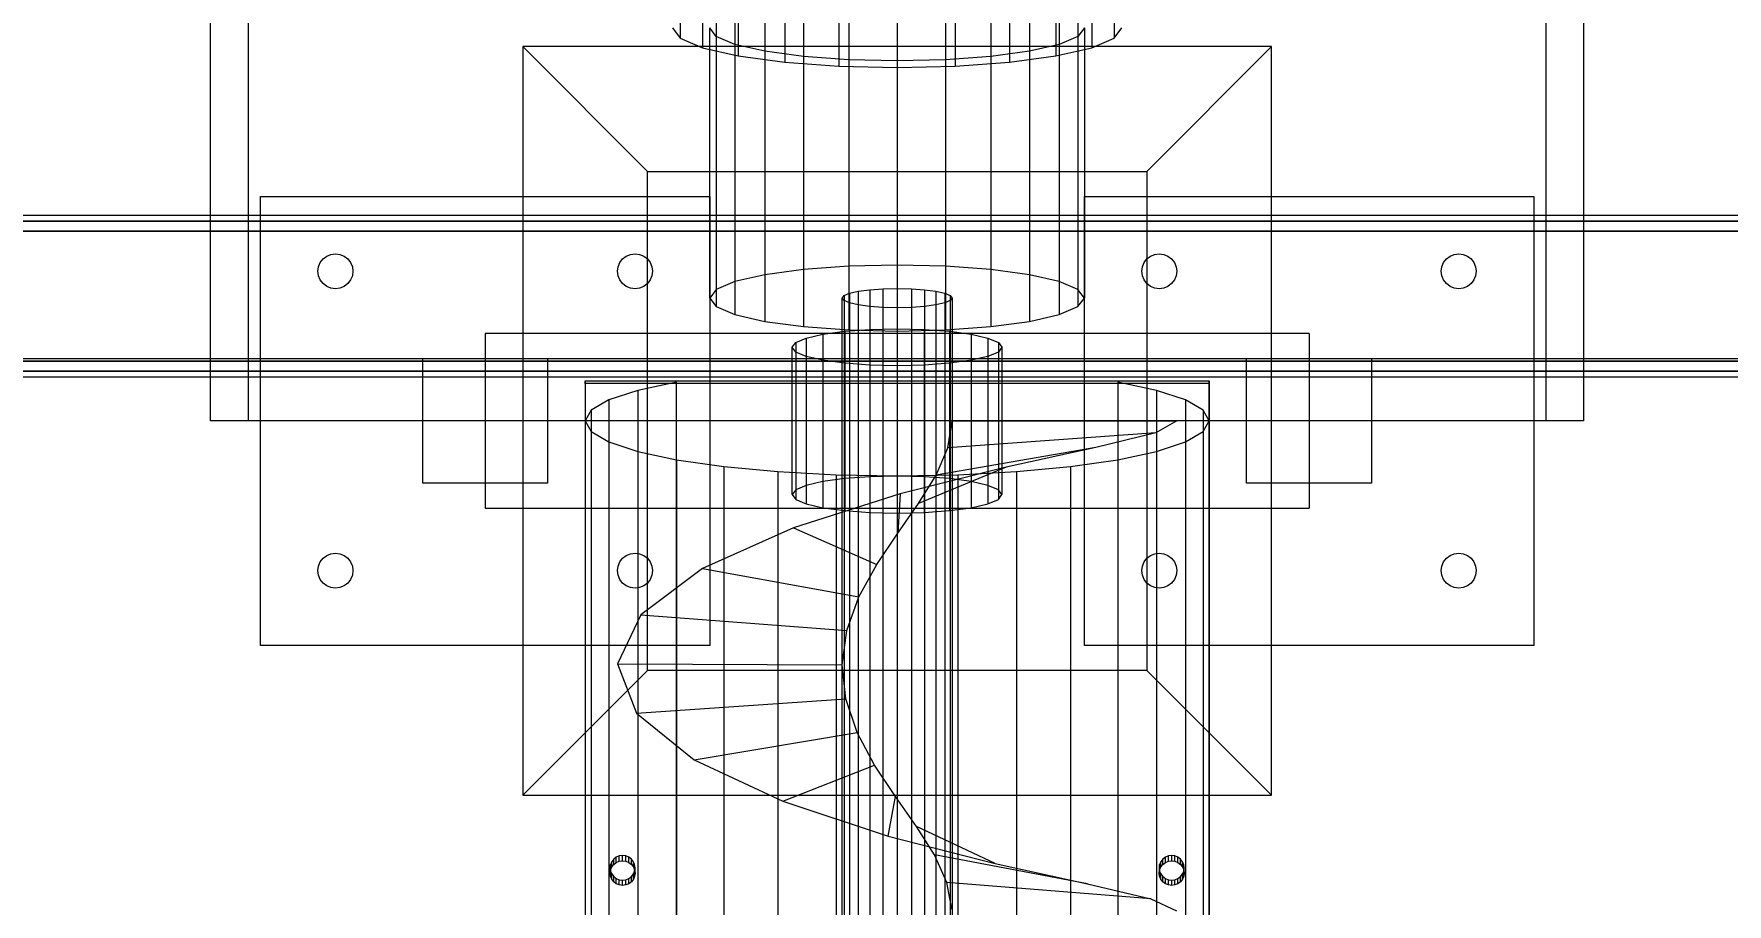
# Model space of a CAD drawing. Header units: millimetres. Extents: x -1970 to 34302, y -65268 to 6837.
# Drawn here: x 12074 to 12752, y -16294 to -15945 of the extents above; entities that cross this region are included whole.
import ezdxf

# ---------------------------------------------------------------- set-up
doc = ezdxf.new("R2010")
doc.units = ezdxf.units.MM
for name, color, linetype, lineweight in [('COTAS_P', 1, 'Continuous', 0), ('superior_dos-mix', 7, 'Continuous', 0), ('superior_dosificador', 7, 'Continuous', 0)]:
    doc.layers.add(name, color=color, linetype=linetype, lineweight=lineweight)
doc.dimstyles.new('R19_100', dxfattribs={"dimtxt": 250, "dimasz": 150, "dimexe": 150, "dimexo": 80, "dimgap": 100, "dimtad": 1, "dimtih": 1, "dimtoh": 1, "dimdsep": 46, "dimcen": 0.09, "dimadec": 0, "dimazin": 0, "dimtfac": 1, "dimtdec": 4, "dimtofl": 0, "dimtmove": 0, "dimatfit": 3, "dimfxl": 1, "dimtolj": 1, "dimtzin": 0, "dimarcsym": 0})

# ---------------------------------------------------------------- blocks, each defined once
blk = doc.blocks.new('*D26')
at = {"layer": 'COTAS_P', "color": 0, "lineweight": -2, "transparency": 16777216}
for p, q in [((11569.53, -16030), (11569.53, -17000)), ((13269.53, -16030), (13269.53, -17000)), ((11719.53, -16850), (13119.53, -16850))]:
    blk.add_line(p, q, dxfattribs=at)
at = {"layer": 'COTAS_P', "color": 0, "transparency": 16777216}
for points in [[(11719.53, -16825), (11719.53, -16875), (11569.53, -16850)], [(13119.53, -16825), (13119.53, -16875), (13269.53, -16850)]]:
    blk.add_solid(points, dxfattribs=at)
at = {"layer": 'Defpoints', "color": 0, "transparency": 16777216}
for p in [(11569.53, -15950), (13269.53, -15950), (13269.53, -16850)]:
    blk.add_point(p, dxfattribs=at)

msp = doc.modelspace()

# ---------------------------------------------------------------- linework, layer by layer
at = {"layer": 'superior_dos-mix'}
for p, q in [((12332.595, -15710.343), (12332.595, -15946.597)), ((12341.586, -15714.164), (12341.586, -15950.417)), ((12497.471, -15714.164), (12497.471, -15950.417)), ((12506.462, -15710.343), (12506.462, -15946.597)), ((12355.889, -15717.444), (12355.889, -15953.698)), ((12374.529, -15719.961), (12374.529, -15956.215)), ((12396.235, -15721.544), (12396.235, -15957.798)), ((12419.529, -15722.083), (12419.529, -15958.337)), ((12442.822, -15721.544), (12442.822, -15957.798)), ((12464.529, -15719.961), (12464.529, -15956.215)), ((12483.168, -15717.444), (12483.168, -15953.698)), ((12366.496, -15933.164), (12366.496, -16041.447)), ((12382.029, -15931.066), (12382.029, -16039.349)), ((12400.117, -15929.747), (12400.117, -16038.03)), ((12419.529, -15929.298), (12419.529, -16037.581)), ((12438.94, -15929.747), (12438.94, -16038.03)), ((12457.029, -15931.066), (12457.029, -16039.349)), ((12472.562, -15933.164), (12472.562, -16041.447)), ((12347.084, -15939.081), (12347.084, -16047.364)), ((12354.577, -15935.898), (12354.577, -16044.181)), ((12484.48, -15935.898), (12484.48, -16044.181)), ((12491.973, -15939.081), (12491.973, -16047.364)), ((12329.529, -15942.497), (12332.595, -15946.597)), ((12332.595, -15946.597), (12341.586, -15950.417)), ((12347.084, -15945.914), (12344.529, -15942.497)), ((12344.529, -16050.78), (12344.529, -15942.497)), ((12354.577, -15949.097), (12347.084, -15945.914)), ((12347.084, -15945.914), (12347.084, -16054.197)), ((12491.973, -15945.914), (12484.48, -15949.097)), ((12494.529, -15942.497), (12491.973, -15945.914)), ((12491.973, -15945.914), (12491.973, -16054.197)), ((12494.529, -15942.497), (12494.529, -16050.78)), ((12497.471, -15950.417), (12506.462, -15946.597)), ((12506.462, -15946.597), (12509.529, -15942.497)), ((12569.529, -15950), (12269.529, -15950)), ((12269.529, -15950), (12319.529, -16000)), ((12269.529, -15950), (12269.529, -16250)), ((12341.586, -15950.417), (12355.889, -15953.698)), ((12366.496, -15951.831), (12354.577, -15949.097)), ((12354.577, -15949.097), (12354.577, -16057.38)), ((12355.889, -15953.698), (12374.529, -15956.215)), ((12382.029, -15953.929), (12366.496, -15951.831)), ((12366.496, -15951.831), (12366.496, -16060.114)), ((12400.117, -15955.248), (12382.029, -15953.929)), ((12382.029, -15953.929), (12382.029, -16062.212)), ((12457.029, -15953.929), (12438.94, -15955.248)), ((12472.562, -15951.831), (12457.029, -15953.929)), ((12457.029, -15953.929), (12457.029, -16062.212)), ((12464.529, -15956.215), (12483.168, -15953.698)), ((12484.48, -15949.097), (12472.562, -15951.831)), ((12472.562, -15951.831), (12472.562, -16060.114)), ((12483.168, -15953.698), (12497.471, -15950.417)), ((12484.48, -15949.097), (12484.48, -16057.38)), ((12569.529, -15950), (12519.529, -16000)), ((12569.529, -16250), (12569.529, -15950)), ((12374.529, -15956.215), (12396.235, -15957.798)), ((12396.235, -15957.798), (12419.529, -15958.337)), ((12419.529, -15955.697), (12400.117, -15955.248)), ((12400.117, -15955.248), (12400.117, -16063.53)), ((12438.94, -15955.248), (12419.529, -15955.697)), ((12419.529, -15955.697), (12419.529, -16063.98)), ((12419.529, -15958.337), (12442.822, -15957.798)), ((12438.94, -15955.248), (12438.94, -16063.53)), ((12442.822, -15957.798), (12464.529, -15956.215)), ((12319.529, -16000), (12519.529, -16000)), ((12319.529, -16200), (12319.529, -16000)), ((12519.529, -16000), (12519.529, -16200)), ((12164.529, -16190), (12164.529, -16010)), ((12164.529, -16010), (12344.529, -16010)), ((12344.529, -16010), (12344.529, -16190)), ((12494.529, -16190), (12494.529, -16010)), ((12494.529, -16010), (12674.529, -16010)), ((12674.529, -16010), (12674.529, -16190)), ((12188.466, -16036.5), (12189.579, -16035.05)), ((12189.579, -16035.05), (12191.029, -16033.938)), ((12191.029, -16033.938), (12192.717, -16033.239)), ((12192.717, -16033.239), (12194.529, -16033)), ((12194.529, -16033), (12196.34, -16033.239)), ((12196.34, -16033.239), (12198.029, -16033.938)), ((12198.029, -16033.938), (12199.478, -16035.05)), ((12199.478, -16035.05), (12200.591, -16036.5)), ((12308.466, -16036.5), (12309.579, -16035.05)), ((12309.579, -16035.05), (12311.029, -16033.938)), ((12311.029, -16033.938), (12312.717, -16033.239)), ((12312.717, -16033.239), (12314.529, -16033)), ((12314.529, -16033), (12316.34, -16033.239)), ((12316.34, -16033.239), (12318.029, -16033.938)), ((12318.029, -16033.938), (12319.478, -16035.05)), ((12319.478, -16035.05), (12320.591, -16036.5)), ((12518.466, -16036.5), (12519.579, -16035.05)), ((12519.579, -16035.05), (12521.029, -16033.938)), ((12521.029, -16033.938), (12522.717, -16033.239)), ((12522.717, -16033.239), (12524.529, -16033)), ((12524.529, -16033), (12526.34, -16033.239)), ((12526.34, -16033.239), (12528.029, -16033.938)), ((12528.029, -16033.938), (12529.478, -16035.05)), ((12529.478, -16035.05), (12530.591, -16036.5)), ((12638.466, -16036.5), (12639.579, -16035.05)), ((12639.579, -16035.05), (12641.029, -16033.938)), ((12641.029, -16033.938), (12642.717, -16033.239)), ((12642.717, -16033.239), (12644.529, -16033)), ((12644.529, -16033), (12646.34, -16033.239)), ((12646.34, -16033.239), (12648.029, -16033.938)), ((12648.029, -16033.938), (12649.478, -16035.05)), ((12649.478, -16035.05), (12650.591, -16036.5)), ((12187.529, -16040), (12187.767, -16038.188)), ((12187.767, -16041.812), (12187.529, -16040)), ((12187.767, -16038.188), (12188.466, -16036.5)), ((12188.466, -16043.5), (12187.767, -16041.812)), ((12200.591, -16036.5), (12201.29, -16038.188)), ((12201.29, -16041.812), (12200.591, -16043.5)), ((12201.29, -16038.188), (12201.529, -16040)), ((12201.529, -16040), (12201.29, -16041.812)), ((12307.529, -16040), (12307.767, -16038.188)), ((12307.767, -16041.812), (12307.529, -16040)), ((12307.767, -16038.188), (12308.466, -16036.5)), ((12308.466, -16043.5), (12307.767, -16041.812)), ((12320.591, -16036.5), (12321.29, -16038.188)), ((12321.29, -16041.812), (12320.591, -16043.5)), ((12321.29, -16038.188), (12321.529, -16040)), ((12321.529, -16040), (12321.29, -16041.812)), ((12366.496, -16041.447), (12354.577, -16044.181)), ((12382.029, -16039.349), (12366.496, -16041.447)), ((12400.117, -16038.03), (12382.029, -16039.349)), ((12419.529, -16037.581), (12400.117, -16038.03)), ((12438.94, -16038.03), (12419.529, -16037.581)), ((12457.029, -16039.349), (12438.94, -16038.03)), ((12472.562, -16041.447), (12457.029, -16039.349)), ((12484.48, -16044.181), (12472.562, -16041.447)), ((12517.529, -16040), (12517.767, -16038.188)), ((12517.767, -16041.812), (12517.529, -16040)), ((12517.767, -16038.188), (12518.466, -16036.5)), ((12518.466, -16043.5), (12517.767, -16041.812)), ((12530.591, -16036.5), (12531.29, -16038.188)), ((12531.29, -16041.812), (12530.591, -16043.5)), ((12531.29, -16038.188), (12531.529, -16040)), ((12531.529, -16040), (12531.29, -16041.812)), ((12637.529, -16040), (12637.767, -16038.188)), ((12637.767, -16041.812), (12637.529, -16040)), ((12637.767, -16038.188), (12638.466, -16036.5)), ((12638.466, -16043.5), (12637.767, -16041.812)), ((12650.591, -16036.5), (12651.29, -16038.188)), ((12651.29, -16041.812), (12650.591, -16043.5)), ((12651.29, -16038.188), (12651.529, -16040)), ((12651.529, -16040), (12651.29, -16041.812)), ((12189.579, -16044.95), (12188.466, -16043.5)), ((12191.029, -16046.062), (12189.579, -16044.95)), ((12192.717, -16046.761), (12191.029, -16046.062)), ((12194.529, -16047), (12192.717, -16046.761)), ((12196.34, -16046.761), (12194.529, -16047)), ((12198.029, -16046.062), (12196.34, -16046.761)), ((12199.478, -16044.95), (12198.029, -16046.062)), ((12200.591, -16043.5), (12199.478, -16044.95)), ((12309.579, -16044.95), (12308.466, -16043.5)), ((12311.029, -16046.062), (12309.579, -16044.95)), ((12312.717, -16046.761), (12311.029, -16046.062)), ((12314.529, -16047), (12312.717, -16046.761)), ((12316.34, -16046.761), (12314.529, -16047)), ((12318.029, -16046.062), (12316.34, -16046.761)), ((12319.478, -16044.95), (12318.029, -16046.062)), ((12320.591, -16043.5), (12319.478, -16044.95)), ((12347.084, -16047.364), (12344.529, -16050.78)), ((12354.577, -16044.181), (12347.084, -16047.364)), ((12398.278, -16049.778), (12400.476, -16048.844)), ((12400.476, -16048.844), (12403.972, -16048.043)), ((12400.476, -16048.844), (12400.476, -17826.815)), ((12403.972, -16048.043), (12408.529, -16047.427)), ((12403.972, -16048.043), (12403.972, -17826.013)), ((12408.529, -16047.427), (12413.835, -16047.04)), ((12408.529, -16047.427), (12408.529, -17825.398)), ((12413.835, -16047.04), (12419.529, -16046.909)), ((12413.835, -16047.04), (12413.835, -17825.011)), ((12419.529, -16046.909), (12425.223, -16047.04)), ((12419.529, -16046.909), (12419.529, -17824.879)), ((12425.223, -16047.04), (12430.529, -16047.427)), ((12425.223, -16047.04), (12425.223, -17825.011)), ((12430.529, -16047.427), (12435.085, -16048.043)), ((12430.529, -16047.427), (12430.529, -17825.398)), ((12435.085, -16048.043), (12438.581, -16048.844)), ((12435.085, -16048.043), (12435.085, -17826.013)), ((12438.581, -16048.844), (12440.779, -16049.778)), ((12438.581, -16048.844), (12438.581, -17826.815)), ((12491.973, -16047.364), (12484.48, -16044.181)), ((12494.529, -16050.78), (12491.973, -16047.364)), ((12519.579, -16044.95), (12518.466, -16043.5)), ((12521.029, -16046.062), (12519.579, -16044.95)), ((12522.717, -16046.761), (12521.029, -16046.062)), ((12524.529, -16047), (12522.717, -16046.761)), ((12526.34, -16046.761), (12524.529, -16047)), ((12528.029, -16046.062), (12526.34, -16046.761)), ((12529.478, -16044.95), (12528.029, -16046.062)), ((12530.591, -16043.5), (12529.478, -16044.95)), ((12639.579, -16044.95), (12638.466, -16043.5)), ((12641.029, -16046.062), (12639.579, -16044.95)), ((12642.717, -16046.761), (12641.029, -16046.062)), ((12644.529, -16047), (12642.717, -16046.761)), ((12646.34, -16046.761), (12644.529, -16047)), ((12648.029, -16046.062), (12646.34, -16046.761)), ((12649.478, -16044.95), (12648.029, -16046.062)), ((12650.591, -16043.5), (12649.478, -16044.95)), ((12344.529, -16050.78), (12347.084, -16054.197)), ((12347.084, -16054.197), (12354.577, -16057.38)), ((12397.529, -16050.78), (12398.278, -16049.778)), ((12398.278, -16051.783), (12397.529, -16050.78)), ((12397.529, -17828.751), (12397.529, -16050.78)), ((12398.278, -16049.778), (12398.278, -17827.749)), ((12400.476, -16052.716), (12398.278, -16051.783)), ((12398.278, -16051.783), (12398.278, -17829.753)), ((12403.972, -16053.518), (12400.476, -16052.716)), ((12400.476, -16052.716), (12400.476, -17830.687)), ((12408.529, -16054.134), (12403.972, -16053.518)), ((12403.972, -16053.518), (12403.972, -17831.489)), ((12413.835, -16054.52), (12408.529, -16054.134)), ((12408.529, -16054.134), (12408.529, -17832.104)), ((12419.529, -16054.652), (12413.835, -16054.52)), ((12413.835, -16054.52), (12413.835, -17832.491)), ((12425.223, -16054.52), (12419.529, -16054.652)), ((12419.529, -16054.652), (12419.529, -17832.623)), ((12430.529, -16054.134), (12425.223, -16054.52)), ((12425.223, -16054.52), (12425.223, -17832.491)), ((12435.085, -16053.518), (12430.529, -16054.134)), ((12430.529, -16054.134), (12430.529, -17832.104)), ((12438.581, -16052.716), (12435.085, -16053.518)), ((12435.085, -16053.518), (12435.085, -17831.489)), ((12440.779, -16051.783), (12438.581, -16052.716)), ((12438.581, -16052.716), (12438.581, -17830.687)), ((12440.779, -16049.778), (12441.529, -16050.78)), ((12440.779, -16049.778), (12440.779, -17827.749)), ((12441.529, -16050.78), (12440.779, -16051.783)), ((12440.779, -16051.783), (12440.779, -17829.753)), ((12441.529, -16050.78), (12441.529, -17828.751)), ((12484.48, -16057.38), (12491.973, -16054.197)), ((12491.973, -16054.197), (12494.529, -16050.78)), ((12354.577, -16057.38), (12366.496, -16060.114)), ((12366.496, -16060.114), (12382.029, -16062.212)), ((12382.029, -16062.212), (12400.117, -16063.53)), ((12438.94, -16063.53), (12457.029, -16062.212)), ((12457.029, -16062.212), (12472.562, -16060.114)), ((12472.562, -16060.114), (12484.48, -16057.38)), ((12254.529, -16065), (12254.529, -16135)), ((12584.529, -16065), (12254.529, -16065)), ((12377.529, -16070.468), (12378.96, -16068.555)), ((12378.96, -16068.555), (12383.155, -16066.772)), ((12378.96, -16068.555), (12378.96, -16127.619)), ((12383.155, -16066.772), (12389.83, -16065.241)), ((12383.155, -16066.772), (12383.155, -16125.836)), ((12389.83, -16065.241), (12398.529, -16064.067)), ((12389.83, -16065.241), (12389.83, -16124.305)), ((12398.529, -16064.067), (12408.658, -16063.328)), ((12398.529, -16064.067), (12398.529, -16123.13)), ((12400.117, -16063.53), (12419.529, -16063.98)), ((12408.658, -16063.328), (12419.529, -16063.076)), ((12408.658, -16063.328), (12408.658, -16122.392)), ((12419.529, -16063.076), (12430.399, -16063.328)), ((12419.529, -16063.076), (12419.529, -16122.14)), ((12419.529, -16063.98), (12438.94, -16063.53)), ((12430.399, -16063.328), (12440.529, -16064.067)), ((12430.399, -16063.328), (12430.399, -16122.392)), ((12440.529, -16064.067), (12449.227, -16065.241)), ((12440.529, -16064.067), (12440.529, -16123.13)), ((12449.227, -16065.241), (12455.902, -16066.772)), ((12449.227, -16065.241), (12449.227, -16124.305)), ((12455.902, -16066.772), (12460.097, -16068.555)), ((12455.902, -16066.772), (12455.902, -16125.836)), ((12460.097, -16068.555), (12461.529, -16070.468)), ((12460.097, -16068.555), (12460.097, -16127.619)), ((12584.529, -16065), (12584.529, -16135)), ((12229.529, -16125), (12229.529, -16075)), ((12229.529, -16075), (12279.529, -16075)), ((12279.529, -16075), (12279.529, -16125)), ((12378.96, -16072.381), (12377.529, -16070.468)), ((12377.529, -16129.532), (12377.529, -16070.468)), ((12383.155, -16074.164), (12378.96, -16072.381)), ((12378.96, -16072.381), (12378.96, -16131.445)), ((12389.83, -16075.695), (12383.155, -16074.164)), ((12383.155, -16074.164), (12383.155, -16133.228)), ((12398.529, -16076.87), (12389.83, -16075.695)), ((12389.83, -16075.695), (12389.83, -16134.759)), ((12449.227, -16075.695), (12440.529, -16076.87)), ((12455.902, -16074.164), (12449.227, -16075.695)), ((12449.227, -16075.695), (12449.227, -16134.759)), ((12460.097, -16072.381), (12455.902, -16074.164)), ((12455.902, -16074.164), (12455.902, -16133.228)), ((12461.529, -16070.468), (12460.097, -16072.381)), ((12460.097, -16072.381), (12460.097, -16131.445)), ((12461.529, -16070.468), (12461.529, -16129.532)), ((12559.529, -16125), (12559.529, -16075)), ((12559.529, -16075), (12609.529, -16075)), ((12609.529, -16075), (12609.529, -16125)), ((12408.658, -16077.608), (12398.529, -16076.87)), ((12398.529, -16076.87), (12398.529, -16135.933)), ((12419.529, -16077.86), (12408.658, -16077.608)), ((12408.658, -16077.608), (12408.658, -16136.672)), ((12430.399, -16077.608), (12419.529, -16077.86)), ((12419.529, -16077.86), (12419.529, -16136.924)), ((12440.529, -16076.87), (12430.399, -16077.608)), ((12430.399, -16077.608), (12430.399, -16136.672)), ((12440.529, -16076.87), (12440.529, -16135.933)), ((12294.529, -16084.972), (12294.529, -16083.916)), ((12294.529, -16083.916), (12544.529, -16083.916)), ((12294.529, -16083.916), (12294.529, -16477.672)), ((12544.529, -16084.972), (12294.529, -16084.972)), ((12294.529, -16084.972), (12294.529, -16478.728)), ((12315.595, -16087.778), (12304.044, -16091.581)), ((12331.14, -16084.444), (12315.595, -16087.778)), ((12315.595, -16087.778), (12315.595, -17737.778)), ((12331.14, -17734.444), (12331.14, -16084.444)), ((12523.462, -16087.778), (12507.917, -16084.444)), ((12507.917, -16084.444), (12507.917, -17734.444)), ((12535.014, -16091.581), (12523.462, -16087.778)), ((12523.462, -16087.778), (12523.462, -17737.778)), ((12544.529, -16083.916), (12544.529, -16084.972)), ((12544.529, -16477.672), (12544.529, -16083.916)), ((12544.529, -16084.972), (12544.529, -16478.728)), ((12296.93, -16095.708), (12294.529, -16100)), ((12304.044, -16091.581), (12296.93, -16095.708)), ((12296.93, -16095.708), (12296.93, -17745.708)), ((12304.044, -16091.581), (12304.044, -17741.581)), ((12542.127, -16095.708), (12535.014, -16091.581)), ((12535.014, -16091.581), (12535.014, -17741.581)), ((12544.529, -16100), (12542.127, -16095.708)), ((12542.127, -16095.708), (12542.127, -17745.708)), ((12294.529, -16100), (12294.529, -17750)), ((12294.529, -16100), (12296.93, -16104.292)), ((12439.876, -16110.75), (12441.529, -16100)), ((12441.529, -16100), (12531.529, -16100)), ((12531.529, -16100), (12523.116, -16104.727)), ((12542.127, -16104.292), (12544.529, -16100)), ((12544.529, -16100), (12544.529, -17750)), ((12296.93, -16104.292), (12296.93, -17754.292)), ((12296.93, -16104.292), (12304.044, -16108.419)), ((12304.044, -16108.419), (12304.044, -17758.419)), ((12304.044, -16108.419), (12315.595, -16112.222)), ((12523.116, -16104.727), (12439.876, -16110.75)), ((12523.116, -16104.727), (12499.141, -16110.58)), ((12523.462, -16112.222), (12535.014, -16108.419)), ((12535.014, -16108.419), (12542.127, -16104.292)), ((12535.014, -16108.419), (12535.014, -17758.419)), ((12542.127, -16104.292), (12542.127, -17754.292)), ((12315.595, -16112.222), (12315.595, -17762.222)), ((12315.595, -16112.222), (12331.14, -16115.556)), ((12331.14, -16115.556), (12331.14, -17765.556)), ((12331.14, -16115.556), (12350.082, -16118.292)), ((12499.141, -16110.58), (12435.167, -16121.721)), ((12435.167, -16121.721), (12439.876, -16110.75)), ((12499.141, -16110.58), (12463.207, -16118.516)), ((12488.975, -16118.292), (12507.917, -16115.556)), ((12507.917, -16115.556), (12523.462, -16112.222)), ((12507.917, -16115.556), (12507.917, -17765.556)), ((12523.462, -16112.222), (12523.462, -17762.222)), ((12350.082, -16118.292), (12350.082, -17768.292)), ((12350.082, -16118.292), (12371.693, -16120.325)), ((12371.693, -16120.325), (12371.693, -17770.325)), ((12371.693, -16120.325), (12395.142, -16121.577)), ((12398.529, -16123.13), (12389.83, -16124.305)), ((12395.142, -16121.577), (12395.142, -17771.577)), ((12395.142, -16121.577), (12419.529, -16122)), ((12408.658, -16122.392), (12398.529, -16123.13)), ((12419.529, -16122.14), (12408.658, -16122.392)), ((12419.529, -16122), (12443.915, -16121.577)), ((12419.529, -16122), (12419.529, -17772)), ((12430.399, -16122.392), (12419.529, -16122.14)), ((12463.207, -16118.516), (12420.71, -16129.178)), ((12463.207, -16118.516), (12428.108, -16133.101)), ((12428.108, -16133.101), (12435.167, -16121.721)), ((12440.529, -16123.13), (12430.399, -16122.392)), ((12449.227, -16124.305), (12440.529, -16123.13)), ((12443.915, -16121.577), (12467.364, -16120.325)), ((12443.915, -16121.577), (12443.915, -17771.577)), ((12467.364, -16120.325), (12488.975, -16118.292)), ((12467.364, -16120.325), (12467.364, -17770.325)), ((12488.975, -16118.292), (12488.975, -17768.292)), ((12279.529, -16125), (12229.529, -16125)), ((12378.96, -16127.619), (12377.529, -16129.532)), ((12377.529, -16129.532), (12378.96, -16131.445)), ((12420.71, -16129.178), (12378.037, -16142.802)), ((12383.155, -16125.836), (12378.96, -16127.619)), ((12389.83, -16124.305), (12383.155, -16125.836)), ((12420.71, -16129.178), (12419.761, -16145.017)), ((12455.902, -16125.836), (12449.227, -16124.305)), ((12460.097, -16127.619), (12455.902, -16125.836)), ((12461.529, -16129.532), (12460.097, -16127.619)), ((12460.097, -16131.445), (12461.529, -16129.532)), ((12609.529, -16125), (12559.529, -16125)), ((12254.529, -16135), (12584.529, -16135)), ((12378.96, -16131.445), (12383.155, -16133.228)), ((12383.155, -16133.228), (12389.83, -16134.759)), ((12389.83, -16134.759), (12398.529, -16135.933)), ((12398.529, -16135.933), (12408.658, -16136.672)), ((12408.658, -16136.672), (12419.529, -16136.924)), ((12419.529, -16136.924), (12430.399, -16136.672)), ((12419.761, -16145.017), (12428.108, -16133.101)), ((12430.399, -16136.672), (12440.529, -16135.933)), ((12440.529, -16135.933), (12449.227, -16134.759)), ((12449.227, -16134.759), (12455.902, -16133.228)), ((12455.902, -16133.228), (12460.097, -16131.445)), ((12378.037, -16142.802), (12341.596, -16159.176)), ((12378.037, -16142.802), (12411.378, -16157.515)), ((12411.378, -16157.515), (12419.761, -16145.017)), ((12187.767, -16158.188), (12188.466, -16156.5)), ((12188.466, -16156.5), (12189.579, -16155.05)), ((12189.579, -16155.05), (12191.029, -16153.938)), ((12191.029, -16153.938), (12192.717, -16153.239)), ((12192.717, -16153.239), (12194.529, -16153)), ((12194.529, -16153), (12196.34, -16153.239)), ((12196.34, -16153.239), (12198.029, -16153.938)), ((12198.029, -16153.938), (12199.478, -16155.05)), ((12199.478, -16155.05), (12200.591, -16156.5)), ((12200.591, -16156.5), (12201.29, -16158.188)), ((12307.767, -16158.188), (12308.466, -16156.5)), ((12308.466, -16156.5), (12309.579, -16155.05)), ((12309.579, -16155.05), (12311.029, -16153.938)), ((12311.029, -16153.938), (12312.717, -16153.239)), ((12312.717, -16153.239), (12314.529, -16153)), ((12314.529, -16153), (12316.34, -16153.239)), ((12316.34, -16153.239), (12318.029, -16153.938)), ((12318.029, -16153.938), (12319.478, -16155.05)), ((12319.478, -16155.05), (12320.591, -16156.5)), ((12320.591, -16156.5), (12321.29, -16158.188)), ((12404.22, -16170.552), (12411.378, -16157.515)), ((12517.767, -16158.188), (12518.466, -16156.5)), ((12518.466, -16156.5), (12519.579, -16155.05)), ((12519.579, -16155.05), (12521.029, -16153.938)), ((12521.029, -16153.938), (12522.717, -16153.239)), ((12522.717, -16153.239), (12524.529, -16153)), ((12524.529, -16153), (12526.34, -16153.239)), ((12526.34, -16153.239), (12528.029, -16153.938)), ((12528.029, -16153.938), (12529.478, -16155.05)), ((12529.478, -16155.05), (12530.591, -16156.5)), ((12530.591, -16156.5), (12531.29, -16158.188)), ((12637.767, -16158.188), (12638.466, -16156.5)), ((12638.466, -16156.5), (12639.579, -16155.05)), ((12639.579, -16155.05), (12641.029, -16153.938)), ((12641.029, -16153.938), (12642.717, -16153.239)), ((12642.717, -16153.239), (12644.529, -16153)), ((12644.529, -16153), (12646.34, -16153.239)), ((12646.34, -16153.239), (12648.029, -16153.938)), ((12648.029, -16153.938), (12649.478, -16155.05)), ((12649.478, -16155.05), (12650.591, -16156.5)), ((12650.591, -16156.5), (12651.29, -16158.188)), ((12187.529, -16160), (12187.767, -16158.188)), ((12187.767, -16161.812), (12187.529, -16160)), ((12188.466, -16163.5), (12187.767, -16161.812)), ((12189.579, -16164.95), (12188.466, -16163.5)), ((12200.591, -16163.5), (12199.478, -16164.95)), ((12201.29, -16161.812), (12200.591, -16163.5)), ((12201.29, -16158.188), (12201.529, -16160)), ((12201.529, -16160), (12201.29, -16161.812)), ((12307.529, -16160), (12307.767, -16158.188)), ((12307.767, -16161.812), (12307.529, -16160)), ((12308.466, -16163.5), (12307.767, -16161.812)), ((12309.579, -16164.95), (12308.466, -16163.5)), ((12341.596, -16159.176), (12316.863, -16177.677)), ((12320.591, -16163.5), (12319.478, -16164.95)), ((12321.29, -16161.812), (12320.591, -16163.5)), ((12321.29, -16158.188), (12321.529, -16160)), ((12321.529, -16160), (12321.29, -16161.812)), ((12341.596, -16159.176), (12404.22, -16170.552)), ((12517.529, -16160), (12517.767, -16158.188)), ((12517.767, -16161.812), (12517.529, -16160)), ((12518.466, -16163.5), (12517.767, -16161.812)), ((12519.579, -16164.95), (12518.466, -16163.5)), ((12530.591, -16163.5), (12529.478, -16164.95)), ((12531.29, -16161.812), (12530.591, -16163.5)), ((12531.29, -16158.188), (12531.529, -16160)), ((12531.529, -16160), (12531.29, -16161.812)), ((12637.529, -16160), (12637.767, -16158.188)), ((12637.767, -16161.812), (12637.529, -16160)), ((12638.466, -16163.5), (12637.767, -16161.812)), ((12639.579, -16164.95), (12638.466, -16163.5)), ((12650.591, -16163.5), (12649.478, -16164.95)), ((12651.29, -16161.812), (12650.591, -16163.5)), ((12651.29, -16158.188), (12651.529, -16160)), ((12651.529, -16160), (12651.29, -16161.812)), ((12191.029, -16166.062), (12189.579, -16164.95)), ((12192.717, -16166.761), (12191.029, -16166.062)), ((12194.529, -16167), (12192.717, -16166.761)), ((12196.34, -16166.761), (12194.529, -16167)), ((12198.029, -16166.062), (12196.34, -16166.761)), ((12199.478, -16164.95), (12198.029, -16166.062)), ((12311.029, -16166.062), (12309.579, -16164.95)), ((12312.717, -16166.761), (12311.029, -16166.062)), ((12314.529, -16167), (12312.717, -16166.761)), ((12316.34, -16166.761), (12314.529, -16167)), ((12318.029, -16166.062), (12316.34, -16166.761)), ((12319.478, -16164.95), (12318.029, -16166.062)), ((12399.362, -16184.008), (12404.22, -16170.552)), ((12521.029, -16166.062), (12519.579, -16164.95)), ((12522.717, -16166.761), (12521.029, -16166.062)), ((12524.529, -16167), (12522.717, -16166.761)), ((12526.34, -16166.761), (12524.529, -16167)), ((12528.029, -16166.062), (12526.34, -16166.761)), ((12529.478, -16164.95), (12528.029, -16166.062)), ((12641.029, -16166.062), (12639.579, -16164.95)), ((12642.717, -16166.761), (12641.029, -16166.062)), ((12644.529, -16167), (12642.717, -16166.761)), ((12646.34, -16166.761), (12644.529, -16167)), ((12648.029, -16166.062), (12646.34, -16166.761)), ((12649.478, -16164.95), (12648.029, -16166.062)), ((12316.863, -16177.677), (12307.554, -16197.362)), ((12316.863, -16177.677), (12399.362, -16184.008)), ((12397.533, -16197.696), (12399.362, -16184.008)), ((12344.529, -16190), (12164.529, -16190)), ((12674.529, -16190), (12494.529, -16190)), ((12307.554, -16197.362), (12397.533, -16197.696)), ((12307.554, -16197.362), (12315.066, -16217.109)), ((12399.009, -16211.396), (12397.533, -16197.696)), ((12319.529, -16200), (12269.529, -16250)), ((12519.529, -16200), (12319.529, -16200)), ((12569.529, -16250), (12519.529, -16200)), ((12315.066, -16217.109), (12399.009, -16211.396)), ((12403.567, -16224.887), (12399.009, -16211.396)), ((12315.066, -16217.109), (12338.271, -16235.788)), ((12338.271, -16235.788), (12403.567, -16224.887)), ((12410.523, -16237.977), (12403.567, -16224.887)), ((12338.271, -16235.788), (12373.684, -16252.429)), ((12373.684, -16252.429), (12410.523, -16237.977)), ((12418.832, -16250.537), (12410.523, -16237.977)), ((12269.529, -16250), (12569.529, -16250)), ((12373.684, -16252.429), (12415.984, -16266.368)), ((12415.984, -16266.368), (12418.832, -16250.537)), ((12427.246, -16262.515), (12418.832, -16250.537)), ((12458.816, -16277.348), (12427.246, -16262.515)), ((12434.5, -16273.948), (12427.246, -16262.515)), ((12415.984, -16266.368), (12458.816, -16277.348)), ((12304.699, -16277.829), (12304.529, -16279.102)), ((12304.529, -16279.102), (12304.699, -16280.376)), ((12304.529, -16279.102), (12304.529, -16281.214)), ((12305.198, -16276.641), (12304.699, -16277.829)), ((12304.699, -16279.94), (12304.699, -16277.829)), ((12304.699, -16279.94), (12305.198, -16278.753)), ((12305.993, -16275.622), (12305.198, -16276.641)), ((12305.198, -16278.753), (12305.198, -16276.641)), ((12305.198, -16278.753), (12305.993, -16277.734)), ((12307.029, -16274.84), (12305.993, -16275.622)), ((12305.993, -16277.734), (12305.993, -16275.622)), ((12305.993, -16277.734), (12307.029, -16276.952)), ((12308.234, -16274.348), (12307.029, -16274.84)), ((12307.029, -16276.952), (12307.029, -16274.84)), ((12307.029, -16276.952), (12308.234, -16276.46)), ((12309.529, -16274.18), (12308.234, -16274.348)), ((12308.234, -16276.46), (12308.234, -16274.348)), ((12308.234, -16276.46), (12309.529, -16276.292)), ((12310.823, -16274.348), (12309.529, -16274.18)), ((12309.529, -16276.292), (12309.529, -16274.18)), ((12309.529, -16276.292), (12310.823, -16276.46)), ((12312.029, -16274.84), (12310.823, -16274.348)), ((12310.823, -16276.46), (12310.823, -16274.348)), ((12310.823, -16276.46), (12312.029, -16276.952)), ((12313.064, -16275.622), (12312.029, -16274.84)), ((12312.029, -16276.952), (12312.029, -16274.84)), ((12312.029, -16276.952), (12313.064, -16277.734)), ((12313.859, -16276.641), (12313.064, -16275.622)), ((12313.064, -16277.734), (12313.064, -16275.622)), ((12313.064, -16277.734), (12313.859, -16278.753)), ((12314.358, -16277.829), (12313.859, -16276.641)), ((12313.859, -16278.753), (12313.859, -16276.641)), ((12313.859, -16278.753), (12314.358, -16279.94)), ((12314.529, -16279.102), (12314.358, -16277.829)), ((12314.358, -16279.94), (12314.358, -16277.829)), ((12314.358, -16280.376), (12314.529, -16279.102)), ((12314.529, -16281.214), (12314.529, -16279.102)), ((12495.746, -16285.555), (12434.5, -16273.948)), ((12439.505, -16284.955), (12434.5, -16273.948)), ((12458.816, -16277.348), (12495.746, -16285.555)), ((12524.699, -16277.829), (12524.529, -16279.102)), ((12524.529, -16279.102), (12524.699, -16280.376)), ((12524.529, -16279.102), (12524.529, -16281.214)), ((12525.198, -16276.641), (12524.699, -16277.829)), ((12524.699, -16279.94), (12524.699, -16277.829)), ((12524.699, -16279.94), (12525.198, -16278.753)), ((12525.993, -16275.622), (12525.198, -16276.641)), ((12525.198, -16278.753), (12525.198, -16276.641)), ((12525.198, -16278.753), (12525.993, -16277.734)), ((12527.029, -16274.84), (12525.993, -16275.622)), ((12525.993, -16277.734), (12525.993, -16275.622)), ((12525.993, -16277.734), (12527.029, -16276.952)), ((12528.234, -16274.348), (12527.029, -16274.84)), ((12527.029, -16276.952), (12527.029, -16274.84)), ((12527.029, -16276.952), (12528.234, -16276.46)), ((12529.529, -16274.18), (12528.234, -16274.348)), ((12528.234, -16276.46), (12528.234, -16274.348)), ((12528.234, -16276.46), (12529.529, -16276.292)), ((12530.823, -16274.348), (12529.529, -16274.18)), ((12529.529, -16276.292), (12529.529, -16274.18)), ((12529.529, -16276.292), (12530.823, -16276.46)), ((12532.029, -16274.84), (12530.823, -16274.348)), ((12530.823, -16276.46), (12530.823, -16274.348)), ((12530.823, -16276.46), (12532.029, -16276.952)), ((12533.064, -16275.622), (12532.029, -16274.84)), ((12532.029, -16276.952), (12532.029, -16274.84)), ((12532.029, -16276.952), (12533.064, -16277.734)), ((12533.859, -16276.641), (12533.064, -16275.622)), ((12533.064, -16277.734), (12533.064, -16275.622)), ((12533.064, -16277.734), (12533.859, -16278.753)), ((12534.358, -16277.829), (12533.859, -16276.641)), ((12533.859, -16278.753), (12533.859, -16276.641)), ((12533.859, -16278.753), (12534.358, -16279.94)), ((12534.529, -16279.102), (12534.358, -16277.829)), ((12534.358, -16279.94), (12534.358, -16277.829)), ((12534.358, -16280.376), (12534.529, -16279.102)), ((12534.529, -16281.214), (12534.529, -16279.102)), ((12304.529, -16281.214), (12304.699, -16279.94)), ((12304.699, -16282.488), (12304.529, -16281.214)), ((12304.699, -16280.376), (12305.198, -16281.563)), ((12304.699, -16282.488), (12304.699, -16280.376)), ((12305.198, -16283.675), (12304.699, -16282.488)), ((12305.198, -16281.563), (12305.993, -16282.583)), ((12305.198, -16283.675), (12305.198, -16281.563)), ((12305.993, -16284.695), (12305.198, -16283.675)), ((12305.993, -16282.583), (12307.029, -16283.365)), ((12305.993, -16284.695), (12305.993, -16282.583)), ((12307.029, -16285.477), (12305.993, -16284.695)), ((12307.029, -16283.365), (12308.234, -16283.857)), ((12307.029, -16285.477), (12307.029, -16283.365)), ((12308.234, -16285.969), (12307.029, -16285.477)), ((12308.234, -16283.857), (12309.529, -16284.024)), ((12308.234, -16285.969), (12308.234, -16283.857)), ((12309.529, -16286.136), (12308.234, -16285.969)), ((12309.529, -16284.024), (12310.823, -16283.857)), ((12309.529, -16286.136), (12309.529, -16284.024)), ((12310.823, -16285.969), (12309.529, -16286.136)), ((12310.823, -16283.857), (12312.029, -16283.365)), ((12310.823, -16285.969), (12310.823, -16283.857)), ((12312.029, -16285.477), (12310.823, -16285.969)), ((12312.029, -16283.365), (12313.064, -16282.583)), ((12312.029, -16285.477), (12312.029, -16283.365)), ((12313.064, -16284.695), (12312.029, -16285.477)), ((12313.064, -16282.583), (12313.859, -16281.563)), ((12313.064, -16284.695), (12313.064, -16282.583)), ((12313.859, -16283.675), (12313.064, -16284.695)), ((12313.859, -16281.563), (12314.358, -16280.376)), ((12313.859, -16283.675), (12313.859, -16281.563)), ((12314.358, -16282.488), (12313.859, -16283.675)), ((12314.358, -16279.94), (12314.529, -16281.214)), ((12314.358, -16282.488), (12314.358, -16280.376)), ((12314.529, -16281.214), (12314.358, -16282.488)), ((12521.226, -16291.591), (12439.505, -16284.955)), ((12441.509, -16295.719), (12439.505, -16284.955)), ((12495.746, -16285.555), (12521.226, -16291.591)), ((12524.529, -16281.214), (12524.699, -16279.94)), ((12524.699, -16282.488), (12524.529, -16281.214)), ((12524.699, -16280.376), (12525.198, -16281.563)), ((12524.699, -16282.488), (12524.699, -16280.376)), ((12525.198, -16283.675), (12524.699, -16282.488)), ((12525.198, -16281.563), (12525.993, -16282.583)), ((12525.198, -16283.675), (12525.198, -16281.563)), ((12525.993, -16284.695), (12525.198, -16283.675)), ((12525.993, -16282.583), (12527.029, -16283.365)), ((12525.993, -16284.695), (12525.993, -16282.583)), ((12527.029, -16285.477), (12525.993, -16284.695)), ((12527.029, -16283.365), (12528.234, -16283.857)), ((12527.029, -16285.477), (12527.029, -16283.365)), ((12528.234, -16285.969), (12527.029, -16285.477)), ((12528.234, -16283.857), (12529.529, -16284.024)), ((12528.234, -16285.969), (12528.234, -16283.857)), ((12529.529, -16286.136), (12528.234, -16285.969)), ((12529.529, -16284.024), (12530.823, -16283.857)), ((12529.529, -16286.136), (12529.529, -16284.024)), ((12530.823, -16285.969), (12529.529, -16286.136)), ((12530.823, -16283.857), (12532.029, -16283.365)), ((12530.823, -16285.969), (12530.823, -16283.857)), ((12532.029, -16285.477), (12530.823, -16285.969)), ((12532.029, -16283.365), (12533.064, -16282.583)), ((12532.029, -16285.477), (12532.029, -16283.365)), ((12533.064, -16284.695), (12532.029, -16285.477)), ((12533.064, -16282.583), (12533.859, -16281.563)), ((12533.064, -16284.695), (12533.064, -16282.583)), ((12533.859, -16283.675), (12533.064, -16284.695)), ((12533.859, -16281.563), (12534.358, -16280.376)), ((12533.859, -16283.675), (12533.859, -16281.563)), ((12534.358, -16282.488), (12533.859, -16283.675)), ((12534.358, -16279.94), (12534.529, -16281.214)), ((12534.358, -16282.488), (12534.358, -16280.376)), ((12534.529, -16281.214), (12534.358, -16282.488)), ((12521.226, -16291.591), (12531.429, -16296.387))]:
    msp.add_line(p, q, dxfattribs=at)
at = {"layer": 'superior_dosificador'}
for p, q in [((12144.529, -16100), (12144.529, -15860)), ((12159.529, -15860), (12159.529, -16100)), ((12679.529, -16100), (12679.529, -15860)), ((12694.529, -15860), (12694.529, -16100)), ((13248.01, -16020), (11548.01, -16020)), ((11550.879, -16020), (13250.879, -16020)), ((11569.529, -16017.5), (13269.529, -16017.5)), ((13288.178, -16020), (11588.178, -16020)), ((11591.047, -16020), (13291.047, -16020)), ((11550.879, -16024), (13250.879, -16024)), ((13288.178, -16024), (11588.178, -16024)), ((13250.879, -16076), (11550.879, -16076)), ((11569.529, -16075), (13269.529, -16075)), ((11588.178, -16076), (13288.178, -16076)), ((11548.01, -16080), (13248.01, -16080)), ((13250.879, -16080), (11550.879, -16080)), ((13269.529, -16082.5), (11569.529, -16082.5)), ((11588.178, -16080), (13288.178, -16080)), ((13291.047, -16080), (11591.047, -16080)), ((12159.529, -16100), (12144.529, -16100)), ((12694.529, -16100), (12144.529, -16100)), ((12694.529, -16100), (12679.529, -16100))]:
    msp.add_line(p, q, dxfattribs=at)

# ---------------------------------------------------------------- dimensions: what is measured, and where the dimension line sits
at = {"layer": 'COTAS_P'}
dim = msp.add_aligned_dim(p1=(11569.529, -15950), p2=(13269.529, -15950), distance=-900, text='<> P', dimstyle='R19_100', dxfattribs=at)
dim.commit()
dim.dimension.update_dxf_attribs({"geometry": '*D26', "text_midpoint": (12419.529, -16850)})

doc.saveas('drawing.dxf')
